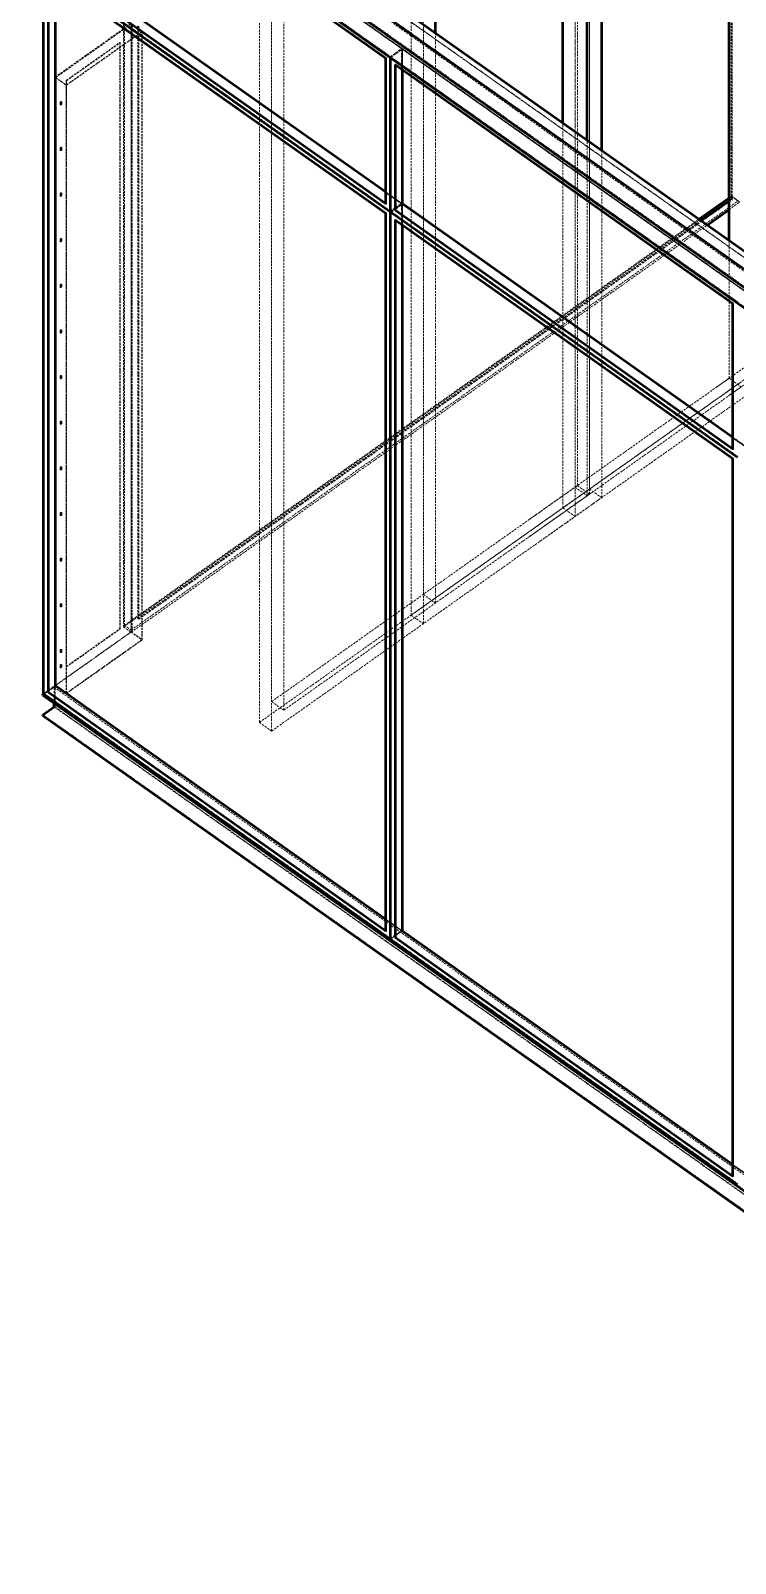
# Model space of a CAD drawing. Header units: millimetres. Extents: x 909 to 14018, y 345 to 10005.
# Drawn here: x 1117 to 2345, y 1130 to 3801 of the extents above; entities that cross this region are included whole.
import ezdxf

# ---------------------------------------------------------------- set-up
doc = ezdxf.new("R2010")
doc.units = ezdxf.units.MM
doc.linetypes.add('Hidden', pattern=[15, 5, -3, 5, -2])
for name, color, linetype, lineweight in [('Default', 7, 'Continuous', 50), ('Edges', 7, 'Hidden', 15), ('HiddenEdges', 2, 'Hidden', 15), ('HiddenSilhouettes', 2, 'Hidden', 15), ('HiddenWires', 7, 'Hidden', 15), ('Silhouettes', 7, 'Continuous', 50)]:
    doc.layers.add(name, color=color, linetype=linetype, lineweight=lineweight)

# ---------------------------------------------------------------- blocks, each defined once
blk = doc.blocks.new('Isometric')
at = {"layer": 'Edges'}
for points in [[(-2319.3, 1424.8), (-70.7, -165.2)], [(-2319.3, 1377.4), (-70.7, -212.6)], [(-2267, 1377.4), (-70.7, -175.6)], [(-2279, 998.8), (-1494.1, 443.8)], [(-2279, -691.2), (-2279, 977.6)], [(-1472.9, 428.8), (-1472.9, 768.2)], [(-2261.9, 738.3), (-2236.7, 720.5)], [(-2236.7, -692.9), (-2236.7, 720.5)], [(-1472.9, 428.8), (-1472.1, 429.4)], [(-1472.9, 428.8), (-688, -126.2)], [(-760, 404.1), (-696.9, 448.8)], [(-2278.2, -686.6), (-2261.9, -675.1)], [(-2279, -691.2), (-2278.2, -690.6)], [(-2291, -742.7), (495, -2712.7)], [(-1472.1, -1256.6), (-1455.8, -1245.1)]]:
    blk.add_lwpolyline(points, dxfattribs=at)
for points in [[(-1021.1, 588.7, 0), (-1021.1, 1161.6, 0)], [(-1054.6, 612.4, 0), (-1054.6, 1137.9, 0)], [(-1456.6, 881.7, 0), (-650.5, 311.7, 0)], [(-1472.1, 433.4, 0), (-1455.8, 444.9, 0)], [(-1472.9, -1261.2, 0), (-1472.9, 407.6, 0)], [(-2291, -695.3, 0), (495, -2665.3, 0)], [(-2279, -691.2, 0), (-1494.1, -1246.2, 0)], [(-2264.9, -724.2, 0), (495, -2675.7, 0)], [(-1472.9, -1261.2, 0), (-1472.1, -1260.6, 0)], [(-1472.9, -1261.2, 0), (-688, -1816.2, 0)]]:
    blk.add_polyline3d(points, dxfattribs=at)
at = {"layer": 'HiddenEdges'}
for points in [[(-689.4, 461.3), (-689.4, 1875.6)], [(-2262.7, 1375.3), (-70.7, -174.7)], [(-2261.9, 1373.9), (-1457.5, 805.1)], [(-1759.6, -712.3), (-1759.6, 1055.5)], [(-2262.7, -675.3), (-2262.7, 1014.7)], [(-2262.7, 1014.7), (-1456.6, 444.7)], [(-2262.7, 1013.8), (-1456.6, 443.8)], [(-2287.9, 994.8), (-1483.5, 426)], [(-1454.9, 880.8), (-650.5, 312)], [(-1435.4, 880.8), (-650.5, 325.8)], [(-1454.9, 854.8), (-650.5, 286)], [(-2111.1, -543.3), (-2111.1, 818.9)], [(-1494.1, 783.2), (-1493.3, 783.8)], [(-1483.5, 786.7), (-1457.5, 805.1)], [(-1481.8, 785.5), (-677.4, 216.7)], [(-1455.8, 444.4), (-1455.8, 805.1)], [(-1472.1, 768.8), (-687.2, 213.8)], [(-2262.7, 738.9), (-2261.9, 738.3)], [(-2261, 738.1), (-2235.9, 720.3)], [(-2236.7, 731.3), (-2235.9, 730.7)], [(-2236.7, -630.9), (-2236.7, 731.3)], [(-2250.7, 679.4), (-2250.5, 680.2)], [(-2250.7, 679.4), (-2250.7, 675.8)], [(-2250.5, 680.2), (-2250, 681.1)], [(-2250, 681.1), (-2249.3, 681.8)], [(-2249.3, 681.8), (-2248.6, 682.1)], [(-2249.3, 681.8), (-2248.5, 681.2)], [(-2248.6, 682.1), (-2248.1, 682)], [(-2248.6, 682.1), (-2247.8, 681.5)], [(-2247.2, 681.4), (-2247, 680.8)], [(-2247.2, 676.4), (-2247, 677.2)], [(-2247, 677.2), (-2247, 678.7)], [(-2250, 675.1), (-2249.2, 674.5)], [(-2249.3, 675.4), (-2248.5, 674.8)], [(-2249.2, 674.5), (-2248.5, 674.8)], [(-2248.5, 674.8), (-2247.8, 675.5)], [(-2247.8, 675.5), (-2247.2, 676.4)], [(-2250.7, 573.3), (-2250.5, 574.2)], [(-2250.7, 573.3), (-2250.7, 569.8)], [(-2250.5, 574.2), (-2250, 575)], [(-2250, 575), (-2249.3, 575.7)], [(-2249.3, 575.7), (-2248.6, 576)], [(-2249.3, 575.7), (-2248.5, 575.1)], [(-2248.6, 576), (-2248.1, 575.9)], [(-2247.8, 569.5), (-2247.2, 570.3)], [(-2247.2, 575.3), (-2247, 574.7)], [(-2247.2, 570.3), (-2247, 571.2)], [(-2247, 574.7), (-2247, 571.2)], [(-1021.1, -230.1), (-1021.1, 588.7)], [(-2250.7, 569.8), (-2250.5, 569.2)], [(-2250, 569.1), (-2249.2, 568.5)], [(-2249.3, 569.4), (-2248.5, 568.8)], [(-2249.2, 568.5), (-2248.5, 568.8)], [(-2248.5, 568.8), (-2247.8, 569.5)], [(-2250.7, 467.3), (-2250.5, 468.1)], [(-2250.7, 467.3), (-2250.7, 463.7)], [(-2250.7, 463.7), (-2250.5, 463.1)], [(-2250.5, 468.1), (-2250, 469)], [(-2250, 469), (-2249.3, 469.7)], [(-2249.3, 469.7), (-2248.6, 470)], [(-2249.3, 469.7), (-2248.5, 469.1)], [(-2249.3, 463.3), (-2248.5, 462.7)], [(-2248.6, 470), (-2248.1, 469.8)], [(-2248.5, 462.7), (-2247.8, 463.4)], [(-2247.8, 463.4), (-2247.2, 464.3)], [(-2247.2, 464.3), (-2247, 465.1)], [(-2247, 468.7), (-2247, 465.1)], [(-2250, 463), (-2249.2, 462.4)], [(-2249.7, 462.5), (-2249.2, 462.4)], [(-2249.2, 462.4), (-2248.5, 462.7)], [(-1456.6, -1245.3), (-1456.6, 444.7)], [(-1456.6, 443.8), (-1455.8, 444.4)], [(-1455.8, 443.2), (-651.4, -125.6)], [(-696.9, 448.8), (-689.4, 454)], [(-691.6, 462), (-676, 451)], [(-1494.1, 422.6), (-1493.3, 423.2)], [(-1483.5, -1262.3), (-1483.5, 426)], [(-1472.1, 408.2), (-687.2, -146.8)], [(-2250.7, 361.2), (-2250.5, 362)], [(-2250.7, 361.2), (-2250.7, 357.7)], [(-2250.7, 357.7), (-2250.5, 357.1)], [(-2250.5, 362), (-2250, 362.9)], [(-2250, 362.9), (-2249.3, 363.6)], [(-2250, 356.9), (-2249.2, 356.3)], [(-2249.3, 363.6), (-2248.5, 363)], [(-2249.3, 357.2), (-2248.5, 356.6)], [(-2248.5, 356.6), (-2247.8, 357.3)], [(-2247.8, 357.3), (-2247.2, 358.2)], [(-2247.2, 358.2), (-2247, 359.1)], [(-2247, 362.6), (-2247, 359.1)], [(-2250.7, 255.1), (-2250.5, 256)], [(-2250.7, 255.1), (-2250.7, 251.6)], [(-2250.5, 256), (-2250, 256.8)], [(-2250, 256.8), (-2249.3, 257.5)], [(-2250, 250.9), (-2249.2, 250.3)], [(-2249.7, 250.4), (-2249.2, 250.3)], [(-2249.3, 257.5), (-2248.6, 257.8)], [(-2249.3, 257.5), (-2248.5, 256.9)], [(-2249.3, 251.2), (-2248.5, 250.6)], [(-2248.6, 257.8), (-2247.8, 257.2)], [(-2248.6, 257.8), (-2248.1, 257.7)], [(-2248.5, 250.6), (-2247.8, 251.3)], [(-2247.8, 251.3), (-2247.2, 252.1)], [(-2247.2, 257.1), (-2247, 256.5)], [(-2247.2, 252.1), (-2247, 253)], [(-2247, 256.5), (-2247, 254.5)], [(-688, 213.2), (-687.2, 213.8)], [(-2250.7, 149.1), (-2250.5, 149.9)], [(-2250.7, 149.1), (-2250.7, 145.5)], [(-2250.7, 145.5), (-2250.5, 144.9)], [(-2250.5, 149.9), (-2250, 150.8)], [(-2250, 150.8), (-2249.3, 151.5)], [(-2250, 144.8), (-2249.2, 144.2)], [(-2249.3, 151.5), (-2248.6, 151.8)], [(-2249.3, 151.5), (-2248.5, 150.9)], [(-2249.3, 145.1), (-2248.5, 144.5)], [(-2249.2, 144.2), (-2248.5, 144.5)], [(-2247.8, 145.2), (-2247.2, 146.1)], [(-2247.2, 151), (-2247, 150.5)], [(-2247, 150.5), (-2247, 146.9)], [(-2250.7, 43), (-2250.5, 43.8)], [(-2250.7, 43), (-2250.7, 39.5)], [(-2250.7, 39.5), (-2250.5, 38.9)], [(-2250.5, 43.8), (-2249.7, 43.2)], [(-2250, 44.7), (-2249.3, 45.4)], [(-2250, 44.7), (-2249.2, 44.1)], [(-2250, 38.7), (-2249.2, 38.1)], [(-2249.3, 45.4), (-2248.6, 45.7)], [(-2249.2, 38.1), (-2248.5, 38.4)], [(-2248.6, 45.7), (-2248.1, 45.6)], [(-2248.5, 38.4), (-2247.8, 39.1)], [(-2248.1, 40.6), (-2247.2, 40)], [(-2247.8, 39.1), (-2247.2, 40)], [(-2247.2, 45), (-2247, 44.4)], [(-2247, 44.4), (-2247, 40.9)], [(-2250.7, -63.1), (-2250.5, -62.2)], [(-2250.7, -63.1), (-2250.7, -66.6)], [(-2250.7, -66.6), (-2250.5, -67.2)], [(-2250.5, -62.2), (-2250, -61.4)], [(-2250.5, -62.2), (-2249.7, -62.8)], [(-2250, -61.4), (-2249.3, -60.7)], [(-2250, -61.4), (-2249.2, -62)], [(-2250, -67.3), (-2249.2, -67.9)], [(-2249.3, -60.7), (-2248.6, -60.4)], [(-2249.2, -67.9), (-2248.5, -67.6)], [(-2248.6, -60.4), (-2248.1, -60.5)], [(-2248.6, -60.4), (-2247.8, -61)], [(-2248.1, -65.5), (-2247.2, -66.1)], [(-2247.8, -66.9), (-2247.2, -66.1)], [(-2247.2, -61.1), (-2247, -61.7)], [(-2247, -61.7), (-2247, -65.2)], [(-2250.7, -169.1), (-2250.5, -168.3)], [(-2250.7, -169.1), (-2250.7, -172.7)], [(-2250.7, -172.7), (-2250.5, -173.3)], [(-2250.5, -168.3), (-2250, -167.4)], [(-2250.5, -168.3), (-2249.7, -168.9)], [(-2250, -167.4), (-2249.3, -166.7)], [(-2250, -167.4), (-2249.2, -168)], [(-2250, -173.4), (-2249.2, -174)], [(-2249.7, -173.9), (-2249.2, -174)], [(-2249.3, -166.7), (-2248.6, -166.4)], [(-2248.6, -166.4), (-2247.8, -167)], [(-2248.5, -173.7), (-2247.8, -173)], [(-2248.1, -171.5), (-2247.2, -172.1)], [(-2247.8, -173), (-2247.2, -172.1)], [(-2247.2, -167.2), (-2247, -167.7)], [(-2247.2, -172.1), (-2247, -171.3)], [(-2247, -171.3), (-2247, -167.7)], [(-688, -147.4), (-687.2, -146.8)], [(-687.2, -1815.6), (-687.2, -146.8)], [(-1049.3, -210.1), (-1021.1, -230.1)], [(-1159.7, -328.1), (-1021.1, -230.1)], [(-1021.1, -218.3), (-992.8, -238.3)], [(-2250.7, -275.2), (-2250.5, -274.4)], [(-2250.7, -275.2), (-2250.7, -278.7)], [(-2250.7, -278.7), (-2250.5, -279.3)], [(-2250.5, -274.4), (-2250, -273.5)], [(-2250.5, -274.4), (-2249.7, -275)], [(-2250, -273.5), (-2249.3, -272.8)], [(-2250, -273.5), (-2249.2, -274.1)], [(-2250, -279.5), (-2249.2, -280.1)], [(-2249.3, -272.8), (-2248.6, -272.5)], [(-2249.2, -280.1), (-2248.5, -279.8)], [(-2248.6, -272.5), (-2247.8, -273.1)], [(-2248.5, -279.8), (-2247.8, -279.1)], [(-2248.1, -277.6), (-2247.2, -278.2)], [(-2247.8, -279.1), (-2247.2, -278.2)], [(-2247.2, -273.2), (-2247, -273.8)], [(-2247, -273.8), (-2247, -277.3)], [(-2250.7, -381.3), (-2250.5, -380.4)], [(-2250.7, -381.3), (-2250.7, -384.8)], [(-2250.7, -384.8), (-2250.5, -385.4)], [(-2250.5, -380.4), (-2250, -379.6)], [(-2250.5, -380.4), (-2249.7, -381)], [(-2250, -379.6), (-2249.3, -378.9)], [(-2250, -385.5), (-2249.2, -386.1)], [(-2249.3, -378.9), (-2248.6, -378.6)], [(-2249.3, -378.9), (-2248.5, -379.5)], [(-2249.3, -385.2), (-2248.5, -385.8)], [(-2249.2, -386.1), (-2248.5, -385.8)], [(-2248.6, -378.6), (-2248.1, -378.7)], [(-2248.6, -378.6), (-2247.8, -379.2)], [(-2248.5, -385.8), (-2247.8, -385.1)], [(-2247.8, -385.1), (-2247.2, -384.3)], [(-2247.2, -379.3), (-2247, -379.9)], [(-2247, -379.9), (-2247, -383.4)], [(-2250.7, -487.3), (-2250.5, -486.5)], [(-2250.7, -487.3), (-2250.7, -490.9)], [(-2250.7, -490.9), (-2250.5, -491.4)], [(-2250.5, -486.5), (-2249.7, -487.1)], [(-2250, -485.6), (-2249.3, -484.9)], [(-2249.7, -492), (-2249.2, -492.2)], [(-2249.3, -484.9), (-2248.6, -484.6)], [(-2248.6, -484.6), (-2247.8, -485.2)], [(-2248.6, -484.6), (-2248.1, -484.8)], [(-2248.1, -489.7), (-2247.2, -490.3)], [(-2247.8, -491.2), (-2247.2, -490.3)], [(-2247, -485.9), (-2247, -489.5)], [(-2261, -674.5), (-2086, -550.7)], [(-2235.9, -692.3), (-2060.8, -568.5)], [(-2112, -542.7), (-2111.1, -543.3)], [(-2250.7, -593.4), (-2250.5, -592.6)], [(-2250.7, -593.4), (-2250.7, -596.9)], [(-2250.7, -596.9), (-2250.5, -597.5)], [(-2250, -591.7), (-2249.3, -591)], [(-2249.7, -598.1), (-2249.2, -598.3)], [(-2249.3, -591), (-2248.6, -590.7)], [(-2249.3, -591), (-2248.5, -591.6)], [(-2248.6, -590.7), (-2248.1, -590.8)], [(-2248.5, -598), (-2247.8, -597.3)], [(-2247.8, -597.3), (-2247.2, -596.4)], [(-2247.2, -591.4), (-2247, -592)], [(-2247, -595.5), (-2247, -592)], [(-2250.7, -628.8), (-2250.5, -627.9)], [(-2250.7, -628.8), (-2250.7, -632.3)], [(-2250.5, -627.9), (-2250, -627)], [(-2250, -627), (-2249.3, -626.3)], [(-2250, -627), (-2249.2, -627.6)], [(-2250, -633), (-2249.2, -633.6)], [(-2249.7, -633.5), (-2249.2, -633.6)], [(-2249.3, -626.3), (-2248.6, -626)], [(-2249.2, -633.6), (-2248.5, -633.3)], [(-2248.1, -631.1), (-2247.2, -631.7)], [(-2247.8, -632.6), (-2247.2, -631.7)], [(-2247.2, -626.8), (-2247, -627.4)], [(-2247, -627.4), (-2247, -630.9)], [(-2261.9, -675.6), (-1455.8, -1245.6)], [(-2287.9, -693.5), (-2278.2, -686.6)], [(-2291, -744.8), (-2262.7, -724.8)], [(-2262.7, -724.8), (495, -2674.8)], [(-1456.6, -1246.2), (-1455.8, -1245.6)]]:
    blk.add_lwpolyline(points, dxfattribs=at)
for points in [[(-689.4, 454, 0), (-689.4, 1832.9, 0)], [(-1021.1, -218.3, 0), (-1021.1, 1606, 0)], [(-1054.6, -213.8, 0), (-1054.6, 1554, 0)], [(-2289.6, 1356.3, 0), (-1483.5, 786.3, 0)], [(-2287.9, 1355.5, 0), (-1483.5, 786.7, 0)], [(-2262.7, 1374.5, 0), (-1456.6, 804.5, 0)], [(-2278.2, 1338.8, 0), (-1493.3, 783.8, 0)], [(-1407.1, -463.1, 0), (-1407.1, 1304.7, 0)], [(-1759.6, -780.6, 0), (-1759.6, 1043.7, 0)], [(-2261.9, -675.6, 0), (-2261.9, 1014.4, 0)], [(-2261.9, 1013.2, 0), (-1457.5, 444.4, 0)], [(-2278.2, 978.2, 0), (-1493.3, 423.2, 0)], [(-2101.5, -535, 0), (-2101.5, 874.9, 0)], [(-2086, -550.3, 0), (-2086, 863.9, 0)], [(-2086, -546, 0), (-2086, 863.9, 0)], [(-2086, -550.7, 0), (-2086, 861.9, 0)], [(-2070.4, -519.5, 0), (-2070.4, 859.4, 0)], [(-1407.1, -531.3, 0), (-1407.1, 861.7, 0)], [(-2236.7, 720.5, 0), (-2059.9, 845.5, 0)], [(-2236.7, 731.3, 0), (-2112, 819.5, 0)], [(-2060.8, -568.5, 0), (-2060.8, 844.1, 0)], [(-1493.3, 444.4, 0), (-1493.3, 783.8, 0)], [(-1483.5, 427.7, 0), (-1483.5, 786.7, 0)], [(-1483.5, 786.3, 0), (-677.4, 216.3, 0)], [(-1457.5, 446.1, 0), (-1457.5, 805.1, 0)], [(-1456.6, 804.5, 0), (-650.5, 234.5, 0)], [(-1455.8, 803.9, 0), (-651.4, 235.1, 0)], [(-2247, 680.8, 0), (-2247, 678.7, 0)], [(-2250.7, 675.8, 0), (-2250.5, 675.3, 0)], [(-2249.7, 674.7, 0), (-2249.2, 674.5, 0)], [(-1054.6, -282.1, 0), (-1054.6, 612.4, 0)], [(-2248.6, 576, 0), (-2247.8, 575.4, 0)], [(-2249.7, 568.6, 0), (-2249.2, 568.5, 0)], [(-1456.6, 443.8, 0), (-1456.6, 509, 0)], [(-2248.6, 470, 0), (-2247.8, 469.4, 0)], [(-2247.2, 469.2, 0), (-2247, 468.7, 0)], [(-2103.6, -538.7, 0), (-689.4, 461.3, 0)], [(-1483.5, 426, 0), (-1457.5, 444.4, 0)], [(-1481.8, 426.5, 0), (-1472.1, 433.4, 0)], [(-1457.5, -1243.9, 0), (-1457.5, 444.4, 0)], [(-1456.6, 444.7, 0), (-650.5, -125.3, 0)], [(-1455.8, 444.4, 0), (-649.7, -125.6, 0)], [(-691.6, 455.5, 0), (-689.4, 454, 0)], [(-689.4, 461.3, 0), (-671.8, 448.8, 0)], [(-2068.3, -521, 0), (-760, 404.1, 0)], [(-1493.3, -1245.6, 0), (-1493.3, 423.2, 0)], [(-1481.8, 424.8, 0), (-677.4, -144, 0)], [(-2249.7, 356.5, 0), (-2249.2, 356.3, 0)], [(-2249.3, 363.6, 0), (-2248.6, 363.9, 0)], [(-2249.2, 356.3, 0), (-2248.5, 356.6, 0)], [(-2248.6, 363.9, 0), (-2247.8, 363.3, 0)], [(-2248.6, 363.9, 0), (-2248.1, 363.8, 0)], [(-2247.2, 363.2, 0), (-2247, 362.6, 0)], [(-2250.7, 251.6, 0), (-2250.5, 251, 0)], [(-2249.2, 250.3, 0), (-2248.5, 250.6, 0)], [(-2247, 253, 0), (-2247, 254.5, 0)], [(-1082.9, -262.1, 0), (-316.1, 280.2, 0)], [(-687.2, -125.6, 0), (-687.2, 213.8, 0)], [(-869.7, -123.1, 0), (-442.1, 179.3, 0)], [(-2249.7, 144.3, 0), (-2249.2, 144.2, 0)], [(-2248.6, 151.8, 0), (-2248.1, 151.6, 0)], [(-2248.6, 151.8, 0), (-2247.8, 151.2, 0)], [(-2248.5, 144.5, 0), (-2247.8, 145.2, 0)], [(-2247.2, 146.1, 0), (-2247, 146.9, 0)], [(-2250.5, 43.8, 0), (-2250, 44.7, 0)], [(-2249.7, 38.3, 0), (-2249.2, 38.1, 0)], [(-2248.6, 45.7, 0), (-2247.8, 45.1, 0)], [(-2248.6, 39.7, 0), (-2247.8, 39.1, 0)], [(-2247.2, 40, 0), (-2247, 40.9, 0)], [(-696.9, 39.2, 0), (-668.6, 19.2, 0)], [(-1435.4, -511.3, 0), (-668.6, 30.9, 0)], [(-695.7, 0, 0), (-668.6, 19.2, 0)], [(-2249.7, -67.8, 0), (-2249.2, -67.9, 0)], [(-2248.6, -66.3, 0), (-2247.8, -66.9, 0)], [(-2248.5, -67.6, 0), (-2247.8, -66.9, 0)], [(-2247.2, -66.1, 0), (-2247, -65.2, 0)], [(-1175.6, -339.4, 0), (-869.7, -123.1, 0)], [(-2249.2, -174, 0), (-2248.5, -173.7, 0)], [(-2248.6, -166.4, 0), (-2248.1, -166.6, 0)], [(-2248.6, -172.4, 0), (-2247.8, -173, 0)], [(-1787.9, -760.6, 0), (-1021.1, -218.3, 0)], [(-2249.7, -279.9, 0), (-2249.2, -280.1, 0)], [(-2248.6, -272.5, 0), (-2248.1, -272.6, 0)], [(-2248.6, -278.5, 0), (-2247.8, -279.1, 0)], [(-2247.2, -278.2, 0), (-2247, -277.3, 0)], [(-1731.4, -732.3, 0), (-1175.6, -339.4, 0)], [(-2249.7, -386, 0), (-2249.2, -386.1, 0)], [(-2247.2, -384.3, 0), (-2247, -383.4, 0)], [(-2250.5, -486.5, 0), (-2250, -485.6, 0)], [(-2249.2, -492.2, 0), (-2248.5, -491.9, 0)], [(-2248.5, -491.9, 0), (-2247.8, -491.2, 0)], [(-2247.2, -485.4, 0), (-2247, -485.9, 0)], [(-2247.2, -490.3, 0), (-2247, -489.5, 0)], [(-2086, -551.2, 0), (-2086, -509, 0)], [(-2262.7, -675.3, 0), (-2086, -550.3, 0)], [(-2235.9, -631.5, 0), (-2111.1, -543.3, 0)], [(-2086, -550.3, 0), (-2059.9, -568.7, 0)], [(-2086, -550.7, 0), (-2060.8, -568.5, 0)], [(-2250.5, -592.6, 0), (-2250, -591.7, 0)], [(-2249.3, -597.4, 0), (-2248.5, -598, 0)], [(-2249.2, -598.3, 0), (-2248.5, -598, 0)], [(-2247.2, -596.4, 0), (-2247, -595.5, 0)], [(-2250.7, -632.3, 0), (-2250.5, -632.9, 0)], [(-2248.6, -626, 0), (-2248.1, -626.2, 0)], [(-2248.5, -633.3, 0), (-2247.8, -632.6, 0)], [(-2247.2, -631.7, 0), (-2247, -630.9, 0)], [(-2262.7, -724.8, 0), (-2262.7, -675.3, 0)], [(-2262.7, -676.2, 0), (-2261.9, -675.6, 0)], [(-2291, -697.4, 0), (-2264.9, -678.9, 0)], [(-2236.7, -693.7, 0), (-2236.7, -692.9, 0)], [(-1456.6, -1245.3, 0), (-650.5, -1815.3, 0)], [(-1455.8, -1245.6, 0), (-649.7, -1815.6, 0)], [(-1481.8, -1263.5, 0), (-1472.1, -1256.6, 0)]]:
    blk.add_polyline3d(points, dxfattribs=at)
at = {"layer": 'HiddenSilhouettes'}
for points in [[(-2267, 1422.7), (-70.7, -130.3)], [(-2262.7, 1375.3), (-1456.6, 805.3)], [(-2262.7, -676.2), (-2262.7, 1013.8)], [(-2262.7, 738.9), (-2086, 863.9)], [(-2103.6, -538.7), (-2103.6, 875.6)], [(-2235.9, 720.3), (-2060.8, 844.1)], [(-2112, 819.5), (-2111.1, 818.9)], [(-1483.5, 786.3), (-1456.6, 805.3)], [(-1455.8, 805.1), (-649.7, 235.1)], [(-2249.9, 678.8), (-2249.7, 679.6)], [(-2249.9, 678.7), (-2249.9, 678.8)], [(-2249.7, 679.6), (-2249.2, 680.5)], [(-2248.6, 676.1), (-2248.1, 677)], [(-2248.5, 681.2), (-2247.8, 681.5)], [(-2248.1, 682), (-2247.9, 681.4)], [(-2248.1, 682), (-2247.2, 681.4)], [(-2247.9, 681.4), (-2247.9, 678.7)], [(-2247.8, 681.5), (-2247.2, 681.4)], [(-2250.5, 675.3), (-2250, 675.1)], [(-2250.5, 675.3), (-2249.7, 674.7)], [(-2250, 675.1), (-2249.3, 675.4)], [(-2249.9, 675.2), (-2249.7, 674.7)], [(-2249.3, 675.4), (-2248.6, 676.1)], [(-1082.9, -262.1), (-1082.9, 632.4)], [(-2249.9, 572.7), (-2249.9, 569.2)], [(-2249.7, 573.6), (-2249.2, 574.4)], [(-2249.3, 569.4), (-2248.6, 570.1)], [(-2248.5, 575.1), (-2247.8, 575.4)], [(-2248.1, 575.9), (-2247.2, 575.3)], [(-2248.1, 575.9), (-2247.9, 575.3)], [(-2248.1, 570.9), (-2247.9, 571.8)], [(-2247.9, 575.3), (-2247.9, 571.8)], [(-2247.8, 575.4), (-2247.2, 575.3)], [(-2250.5, 569.2), (-2249.7, 568.6)], [(-2249.9, 569.2), (-2249.7, 568.6)], [(-2250.5, 463.1), (-2250, 463)], [(-2250.5, 463.1), (-2249.7, 462.5)], [(-2250, 463), (-2249.3, 463.3)], [(-2249.9, 466.7), (-2249.9, 463.1)], [(-2249.9, 463.1), (-2249.7, 462.5)], [(-2249.7, 467.5), (-2249.2, 468.4)], [(-2248.5, 469.1), (-2247.8, 469.4)], [(-2248.1, 469.8), (-2247.2, 469.2)], [(-2248.1, 464.9), (-2247.9, 465.7)], [(-2247.9, 469.3), (-2247.9, 465.7)], [(-2247.8, 469.4), (-2247.2, 469.2)], [(-1494.1, 472), (-1457.5, 446.1)], [(-2086, -546), (-676, 451)], [(-1494.1, 445), (-1493.3, 444.4)], [(-1494.1, 443.8), (-1493.3, 444.4)], [(-1483.5, 425.7), (-1456.6, 444.7)], [(-1481.8, 424.8), (-1455.8, 443.2)], [(-1456.6, 443.8), (-650.5, -126.2)], [(-696.9, 458.2), (-691.6, 462)], [(-696.9, 451.8), (-691.6, 455.5)], [(-696.9, 431.1), (-671.8, 448.8)], [(-2101.5, -535), (-766.7, 408.8)], [(-2070.4, -519.5), (-762.2, 405.6)], [(-1739.5, -306.2), (-747.5, 395.3)], [(-1481.8, 426.5), (-677.4, -142.3)], [(-1481.8, -1263.5), (-1481.8, 424.8)], [(-1472.9, 407.6), (-1472.1, 408.2)], [(-2250.5, 357.1), (-2249.7, 356.5)], [(-2250, 356.9), (-2249.3, 357.2)], [(-2249.9, 360.6), (-2249.9, 357.1)], [(-2249.9, 357.1), (-2249.7, 356.5)], [(-2249.3, 357.2), (-2248.6, 357.9)], [(-2248.6, 357.9), (-2248.1, 358.8)], [(-2248.5, 363), (-2247.8, 363.3)], [(-2248.1, 363.8), (-2247.9, 363.2)], [(-2248.1, 363.8), (-2247.2, 363.2)], [(-2248.1, 358.8), (-2247.9, 359.7)], [(-2247.9, 363.2), (-2247.9, 359.7)], [(-2247.8, 363.3), (-2247.2, 363.2)], [(-2250.5, 251), (-2250, 250.9)], [(-2250.5, 251), (-2249.7, 250.4)], [(-2250, 250.9), (-2249.3, 251.2)], [(-2249.9, 254.5), (-2249.9, 251)], [(-2249.9, 254.5), (-2249.9, 254.5)], [(-2249.9, 251), (-2249.7, 250.4)], [(-2249.7, 255.4), (-2249.2, 256.2)], [(-2249.3, 251.2), (-2248.6, 251.9)], [(-2248.5, 256.9), (-2247.8, 257.2)], [(-2248.1, 257.7), (-2247.2, 257.1)], [(-2248.1, 257.7), (-2247.9, 257.1)], [(-2248.1, 252.7), (-2247.9, 253.6)], [(-2247.9, 257.1), (-2247.9, 254.5)], [(-2247.9, 253.6), (-2247.9, 254.5)], [(-2250.5, 144.9), (-2249.7, 144.3)], [(-2250.5, 144.9), (-2250, 144.8)], [(-2250, 144.8), (-2249.3, 145.1)], [(-2249.9, 148.5), (-2249.9, 144.9)], [(-2249.9, 144.9), (-2249.7, 144.3)], [(-2249.7, 149.3), (-2249.2, 150.2)], [(-2249.3, 145.1), (-2248.6, 145.8)], [(-2249.2, 150.2), (-2248.5, 150.9)], [(-2248.6, 145.8), (-2248.1, 146.7)], [(-2248.1, 151.6), (-2247.2, 151)], [(-2248.1, 151.6), (-2247.9, 151.1)], [(-2248.1, 146.7), (-2247.9, 147.5)], [(-2247.9, 151.1), (-2247.9, 147.5)], [(-2247.8, 151.2), (-2247.2, 151)], [(-869.7, -151.3), (-422.1, 165.2)], [(-2250.5, 38.9), (-2249.7, 38.3)], [(-2250, 38.7), (-2249.3, 39)], [(-2249.9, 42.4), (-2249.9, 38.9)], [(-2249.9, 38.9), (-2249.7, 38.3)], [(-2249.2, 44.1), (-2248.5, 44.8)], [(-2248.5, 44.8), (-2247.8, 45.1)], [(-2248.1, 45.6), (-2247.2, 45)], [(-2248.1, 40.6), (-2247.9, 41.5)], [(-2247.9, 45), (-2247.9, 41.5)], [(-2250.5, -67.2), (-2250, -67.3)], [(-2250.5, -67.2), (-2249.7, -67.8)], [(-2250, -67.3), (-2249.3, -67)], [(-2249.9, -63.7), (-2249.9, -67.2)], [(-2249.9, -67.2), (-2249.7, -67.8)], [(-2249.7, -62.8), (-2249.2, -62)], [(-2249.3, -67), (-2248.6, -66.3)], [(-2249.2, -62), (-2248.5, -61.3)], [(-2248.5, -61.3), (-2247.8, -61)], [(-2248.1, -60.5), (-2247.9, -61.1)], [(-2248.1, -60.5), (-2247.2, -61.1)], [(-2248.1, -65.5), (-2247.9, -64.6)], [(-2247.9, -61.1), (-2247.9, -64.6)], [(-1232.2, -339.4), (-869.7, -83.1)], [(-2250.5, -173.3), (-2249.7, -173.9)], [(-2250.5, -173.3), (-2250, -173.4)], [(-2249.9, -169.7), (-2249.9, -173.3)], [(-2249.9, -173.3), (-2249.7, -173.9)], [(-2249.7, -168.9), (-2249.2, -168)], [(-2249.3, -173.1), (-2248.6, -172.4)], [(-2249.2, -168), (-2248.5, -167.3)], [(-2248.6, -172.4), (-2248.1, -171.5)], [(-2248.5, -167.3), (-2247.8, -167)], [(-2248.1, -166.6), (-2247.2, -167.2)], [(-2248.1, -166.6), (-2247.9, -167.1)], [(-2248.1, -171.5), (-2247.9, -170.7)], [(-2247.9, -167.1), (-2247.9, -169.7)], [(-2247.9, -170.7), (-2247.9, -169.7)], [(-1159.7, -356.3), (-869.7, -151.3)], [(-1159.7, -288.1), (-1049.3, -210.1)], [(-1054.6, -213.8), (-1026.4, -233.8)], [(-2250.5, -279.3), (-2249.7, -279.9)], [(-2250, -279.5), (-2249.3, -279.2)], [(-2249.9, -275.8), (-2249.9, -279.3)], [(-2249.9, -279.3), (-2249.7, -279.9)], [(-2249.7, -275), (-2249.2, -274.1)], [(-2249.3, -279.2), (-2248.6, -278.5)], [(-2249.2, -274.1), (-2248.5, -273.4)], [(-2248.6, -278.5), (-2248.1, -277.6)], [(-2248.5, -273.4), (-2247.8, -273.1)], [(-2248.1, -272.6), (-2247.2, -273.2)], [(-2248.1, -272.6), (-2247.9, -273.2)], [(-2248.1, -277.6), (-2247.9, -276.7)], [(-2247.9, -273.2), (-2247.9, -276.7)], [(-1082.9, -262.1), (-1054.6, -282.1)], [(-1759.6, -712.3), (-1232.2, -339.4)], [(-2250.5, -385.4), (-2250, -385.5)], [(-2250.5, -385.4), (-2249.7, -386)], [(-2249.9, -381.9), (-2249.7, -381)], [(-2249.9, -381.9), (-2249.9, -385.4)], [(-2249.9, -385.4), (-2249.7, -386)], [(-2249.7, -381), (-2249.2, -380.2)], [(-2249.3, -385.2), (-2248.6, -384.5)], [(-2249.2, -380.2), (-2248.5, -379.5)], [(-2248.6, -384.5), (-2248.1, -383.7)], [(-2248.5, -379.5), (-2247.8, -379.2)], [(-2248.1, -378.7), (-2247.2, -379.3)], [(-2248.1, -383.7), (-2247.9, -382.8)], [(-2247.9, -379.3), (-2247.9, -382.8)], [(-2250.5, -491.4), (-2249.7, -492)], [(-2250, -491.6), (-2249.3, -491.3)], [(-2249.9, -487.9), (-2249.9, -491.5)], [(-2249.7, -487.1), (-2249.2, -486.2)], [(-2249.2, -486.2), (-2248.5, -485.5)], [(-2248.6, -490.6), (-2248.1, -489.7)], [(-2248.5, -485.5), (-2247.8, -485.2)], [(-2248.1, -484.8), (-2247.9, -485.3)], [(-2248.1, -484.8), (-2247.2, -485.4)], [(-2248.1, -489.7), (-2247.9, -488.9)], [(-2247.9, -485.3), (-2247.9, -488.9)], [(-2247.8, -485.2), (-2247.2, -485.4)], [(-1407.1, -463.1), (-1378.9, -483.1)], [(-2070.4, -519.5), (-2068.3, -521)], [(-1435.4, -511.3), (-1407.1, -531.3)], [(-2236.7, -630.9), (-2112, -542.7)], [(-2236.7, -693.7), (-2059.9, -568.7)], [(-2103.6, -538.7), (-2086, -551.2)], [(-2250.5, -597.5), (-2249.7, -598.1)], [(-2250, -597.7), (-2249.3, -597.4)], [(-2249.9, -594), (-2249.7, -593.2)], [(-2249.9, -594), (-2249.9, -597.5)], [(-2249.7, -593.2), (-2249.2, -592.3)], [(-2249.3, -597.4), (-2248.6, -596.7)], [(-2249.2, -592.3), (-2248.5, -591.6)], [(-2248.6, -596.7), (-2248.1, -595.8)], [(-2248.5, -591.6), (-2247.8, -591.3)], [(-2248.1, -590.8), (-2247.9, -591.4)], [(-2248.1, -590.8), (-2247.2, -591.4)], [(-2248.1, -595.8), (-2247.9, -594.9)], [(-2247.9, -591.4), (-2247.9, -593.9)], [(-2247.8, -591.3), (-2247.2, -591.4)], [(-2250.5, -632.9), (-2249.7, -633.5)], [(-2250, -633), (-2249.3, -632.7)], [(-2249.9, -629.4), (-2249.7, -628.5)], [(-2249.9, -629.4), (-2249.9, -632.9)], [(-2249.9, -632.9), (-2249.7, -633.5)], [(-2249.3, -632.7), (-2248.6, -632)], [(-2249.2, -627.6), (-2248.5, -626.9)], [(-2248.6, -632), (-2248.1, -631.1)], [(-2248.5, -626.9), (-2247.8, -626.6)], [(-2248.1, -626.2), (-2247.9, -626.8)], [(-2248.1, -626.2), (-2247.2, -626.8)], [(-2248.1, -631.1), (-2247.9, -630.3)], [(-2247.9, -626.8), (-2247.9, -630.3)], [(-2289.6, -694.3), (-2262.7, -675.3)], [(-2262.7, -675.3), (495, -2625.3)], [(-2261, -674.5), (-2235.9, -692.3)], [(-2287.9, -693.5), (-1483.5, -1262.3)], [(-2264.9, -678.9), (495, -2630.4)], [(-1759.6, -712.3), (-1731.4, -732.3)], [(-1787.9, -760.6), (-1759.6, -780.6)], [(-1494.1, -1245), (-1493.3, -1245.6)], [(-1494.1, -1246.2), (-1493.3, -1245.6)], [(-1483.5, -1264.3), (-1456.6, -1245.3)], [(-1456.6, -1246.2), (-650.5, -1816.2)], [(-1481.8, -1263.5), (-677.4, -1832.3)], [(-688, -1815), (-687.2, -1815.6)]]:
    blk.add_lwpolyline(points, dxfattribs=at)
for points in [[(-691.6, 455.5, 0), (-691.6, 1834.4, 0)], [(-1049.3, -210.1, 0), (-1049.3, 1557.7, 0)], [(-2261.9, 1375.1, 0), (-1455.8, 805.1, 0)], [(-1787.9, -760.6, 0), (-1787.9, 1063.7, 0)], [(-1731.4, -732.3, 0), (-1731.4, 1035.5, 0)], [(-2261.9, 1014.4, 0), (-1455.8, 444.4, 0)], [(-2287.9, 996.5, 0), (-1483.5, 427.7, 0)], [(-2287.9, -693.5, 0), (-2287.9, 994.8, 0)], [(-1435.4, -511.3, 0), (-1435.4, 911.7, 0)], [(-2261, 738.1, 0), (-2086, 861.9, 0)], [(-2086, 863.9, 0), (-2059.9, 845.5, 0)], [(-2086, 861.9, 0), (-2060.8, 844.1, 0)], [(-2068.3, -521, 0), (-2068.3, 857.9, 0)], [(-2112, -542.7, 0), (-2112, 819.5, 0)], [(-2059.9, -568.7, 0), (-2059.9, 845.5, 0)], [(-1378.9, -483.1, 0), (-1378.9, 841.7, 0)], [(-2235.9, 730.7, 0), (-2111.1, 818.9, 0)], [(-1483.5, 784.3, 0), (-1483.5, 786.3, 0)], [(-1481.8, 785.5, 0), (-1455.8, 803.9, 0)], [(-1481.8, 426.5, 0), (-1481.8, 785.5, 0)], [(-1456.6, 444.7, 0), (-1456.6, 805.3, 0)], [(-1456.6, 805.3, 0), (-650.5, 235.3, 0)], [(-1456.6, 804.5, 0), (-1455.8, 805.1, 0)], [(-1455.8, 756.1, 0), (-1455.8, 803.9, 0)], [(-1472.9, 768.2, 0), (-1472.1, 768.8, 0)], [(-1472.1, 767.6, 0), (-1472.1, 768.8, 0)], [(-2261, -674.5, 0), (-2261, 738.1, 0)], [(-2235.9, 678.7, 0), (-2235.9, 730.7, 0)], [(-2235.9, -692.3, 0), (-2235.9, 720.3, 0)], [(-2249.9, 678.7, 0), (-2249.9, 675.2, 0)], [(-2249.2, 680.5, 0), (-2248.5, 681.2, 0)], [(-2248.1, 677, 0), (-2247.9, 677.8, 0)], [(-2247.9, 677.8, 0), (-2247.9, 678.7, 0)], [(-2249.9, 572.7, 0), (-2249.7, 573.6, 0)], [(-2249.2, 574.4, 0), (-2248.5, 575.1, 0)], [(-2248.6, 570.1, 0), (-2248.1, 570.9, 0)], [(-1026.4, -233.8, 0), (-1026.4, 592.4, 0)], [(-2250.5, 569.2, 0), (-2250, 569.1, 0)], [(-2250, 569.1, 0), (-2249.3, 569.4, 0)], [(-992.8, -238.3, 0), (-992.8, 568.7, 0)], [(-2249.9, 466.7, 0), (-2249.7, 467.5, 0)], [(-2249.3, 463.3, 0), (-2248.6, 464, 0)], [(-2249.2, 468.4, 0), (-2248.5, 469.1, 0)], [(-2248.6, 464, 0), (-2248.1, 464.9, 0)], [(-2248.1, 469.8, 0), (-2247.9, 469.3, 0)], [(-1483.5, 427.7, 0), (-1457.5, 446.1, 0)], [(-1456.6, -1246.2, 0), (-1456.6, 443.8, 0)], [(-1455.8, 424.2, 0), (-1455.8, 444.4, 0)], [(-1455.8, 395.5, 0), (-1455.8, 443.2, 0)], [(-1472.1, 407, 0), (-1472.1, 408.2, 0)], [(-2250.5, 357.1, 0), (-2250, 356.9, 0)], [(-2249.9, 360.6, 0), (-2249.7, 361.4, 0)], [(-2249.7, 361.4, 0), (-2249.2, 362.3, 0)], [(-2249.2, 362.3, 0), (-2248.5, 363, 0)], [(-696.9, 39.2, 0), (-696.9, 359.4, 0)], [(-2249.9, 254.5, 0), (-2249.7, 255.4, 0)], [(-2249.2, 256.2, 0), (-2248.5, 256.9, 0)], [(-2248.6, 251.9, 0), (-2248.1, 252.7, 0)], [(-2247.8, 257.2, 0), (-2247.2, 257.1, 0)], [(-869.7, -83.1, 0), (-470.4, 199.3, 0)], [(-2249.9, 148.5, 0), (-2249.7, 149.3, 0)], [(-2248.5, 150.9, 0), (-2247.8, 151.2, 0)], [(-2250.5, 38.9, 0), (-2250, 38.7, 0)], [(-2249.9, 42.4, 0), (-2249.7, 43.2, 0)], [(-2249.7, 43.2, 0), (-2249.2, 44.1, 0)], [(-2249.3, 39, 0), (-2248.6, 39.7, 0)], [(-2248.6, 39.7, 0), (-2248.1, 40.6, 0)], [(-2248.1, 45.6, 0), (-2247.9, 45, 0)], [(-2247.8, 45.1, 0), (-2247.2, 45, 0)], [(-724.8, 19.4, 0), (-696.9, 39.2, 0)], [(-2249.9, -63.7, 0), (-2249.7, -62.8, 0)], [(-2248.6, -66.3, 0), (-2248.1, -65.5, 0)], [(-2247.8, -61, 0), (-2247.2, -61.1, 0)], [(-688, -98, 0), (-651.4, -123.9, 0)], [(-688, -125, 0), (-687.2, -125.6, 0)], [(-688, -126.2, 0), (-687.2, -125.6, 0)], [(-2250, -173.4, 0), (-2249.3, -173.1, 0)], [(-2249.9, -169.7, 0), (-2249.7, -168.9, 0)], [(-2247.8, -167, 0), (-2247.2, -167.2, 0)], [(-1135.6, -339.4, 0), (-992.8, -238.3, 0)], [(-2250.5, -279.3, 0), (-2250, -279.5, 0)], [(-2249.9, -275.8, 0), (-2249.7, -275, 0)], [(-2247.8, -273.1, 0), (-2247.2, -273.2, 0)], [(-2250, -385.5, 0), (-2249.3, -385.2, 0)], [(-2248.1, -378.7, 0), (-2247.9, -379.3, 0)], [(-2247.8, -379.2, 0), (-2247.2, -379.3, 0)], [(-1759.6, -780.6, 0), (-1159.7, -356.3, 0)], [(-2250.5, -491.4, 0), (-2250, -491.6, 0)], [(-2249.9, -487.9, 0), (-2249.7, -487.1, 0)], [(-2249.9, -491.5, 0), (-2249.7, -492, 0)], [(-2249.3, -491.3, 0), (-2248.6, -490.6, 0)], [(-2086, -551.2, 0), (-2029.4, -511.2, 0)], [(-2101.5, -535, 0), (-2086, -546, 0)], [(-2250.5, -597.5, 0), (-2250, -597.7, 0)], [(-2249.9, -597.5, 0), (-2249.7, -598.1, 0)], [(-2247.9, -594.9, 0), (-2247.9, -593.9, 0)], [(-2250.5, -632.9, 0), (-2250, -633, 0)], [(-2249.7, -628.5, 0), (-2249.2, -627.6, 0)], [(-2247.8, -626.6, 0), (-2247.2, -626.8, 0)], [(-2236.7, -630.9, 0), (-2235.9, -631.5, 0)], [(-2262.7, -676.2, 0), (-1456.6, -1246.2, 0)], [(-2264.9, -715.9, 0), (-2264.9, -678.9, 0)], [(-1455.8, -1245.6, 0), (-1455.8, -1187.7, 0)], [(-1494.1, -1218, 0), (-1457.5, -1243.9, 0)], [(-1483.5, -1262.3, 0), (-1457.5, -1243.9, 0)], [(-688, -1788, 0), (-651.4, -1813.9, 0)], [(-688, -1816.2, 0), (-687.2, -1815.6, 0)]]:
    blk.add_polyline3d(points, dxfattribs=at)
at = {"layer": 'HiddenWires'}
for points in [[(-2083.8, -549.7, 0), (-2083.8, 860.3, 0)], [(-2029.4, -511.2, 0), (-1731.4, -300.4, 0)]]:
    blk.add_polyline3d(points, dxfattribs=at)
at = {"layer": 'Silhouettes'}
for points in [[(-2319.3, 1422.7), (-70.7, -167.3)], [(-2319.3, 1375.3), (-70.7, -214.7)], [(-2279, 1338.2), (-1494.1, 783.2)], [(-2278.2, 999.4), (-1494.1, 445)], [(-2279, 977.6), (-1494.1, 422.6)], [(-1435.4, 881.7), (-650.5, 326.7)], [(-1494.1, 443.8), (-1494.1, 783.2)], [(-1472.9, 768.2), (-688, 213.2)], [(-1455.8, 444.9), (-1455.8, 756.1)], [(-1207.6, 678.7), (-1159.7, 644.8)], [(-1159.7, 644.8), (-70.7, -125.2)], [(-1472.1, 429.4), (-688, -125)], [(-766.7, 408.8), (-696.9, 458.2)], [(-747.5, 395.3), (-696.9, 431.1)], [(-1483.5, 425.7), (-677.4, -144.3)], [(-1472.9, 407.6), (-688, -147.4)], [(-1472.1, -1260.6), (-1472.1, 407)], [(-688, -1816.2), (-688, -147.4)], [(-2261.9, -675.1), (-1494.1, -1218)], [(-2289.6, -694.3), (-1483.5, -1264.3)], [(-2291, -744.8), (495, -2714.8)], [(-1455.8, -1245.1), (-688, -1788)], [(-1483.5, -1264.3), (-677.4, -1834.3)], [(-1472.1, -1260.6), (-688, -1815)]]:
    blk.add_lwpolyline(points, dxfattribs=at)
for points in [[(-2262.7, 1424.8, 0), (-1207.6, 678.7, 0)], [(-696.9, 359.4, 0), (-696.9, 1390.9, 0)], [(-992.8, 568.7, 0), (-992.8, 1181.6, 0)], [(-1026.4, 592.4, 0), (-1026.4, 1157.9, 0)], [(-1082.9, 632.4, 0), (-1082.9, 1117.9, 0)], [(-2261.9, 1014.9, 0), (-1494.1, 472, 0)], [(-2289.6, -694.3, 0), (-2289.6, 995.7, 0)], [(-2289.6, 995.7, 0), (-1483.5, 425.7, 0)], [(-2278.2, -690.6, 0), (-2278.2, 977, 0)], [(-2261.9, -675.1, 0), (-2261.9, 965.5, 0)], [(-1378.9, 841.7, 0), (-1378.9, 908.6, 0)], [(-1483.5, 425.7, 0), (-1483.5, 784.3, 0)], [(-1472.1, 429.4, 0), (-1472.1, 767.6, 0)], [(-1455.8, 444.9, 0), (-688, -98, 0)], [(-762.2, 405.6, 0), (-696.9, 451.8, 0)], [(-1494.1, -1246.2, 0), (-1494.1, 422.6, 0)], [(-1483.5, -1264.3, 0), (-1483.5, 425.7, 0)], [(-1455.8, -1245.1, 0), (-1455.8, 395.5, 0)], [(-688, -126.2, 0), (-688, 213.2, 0)], [(-2291, -695.3, 0), (-2289.6, -694.3, 0)], [(-2291, -697.4, 0), (-2291, -695.3, 0)], [(-2291, -697.4, 0), (495, -2667.4, 0)], [(-2278.2, -690.6, 0), (-1494.1, -1245, 0)], [(-2291, -742.7, 0), (-2264.9, -724.2, 0)], [(-2291, -744.8, 0), (-2291, -742.7, 0)], [(-2264.9, -724.2, 0), (-2264.9, -715.9, 0)]]:
    blk.add_polyline3d(points, dxfattribs=at)

msp = doc.modelspace()

# ---------------------------------------------------------------- block references
at = {"layer": 'Default', "xscale": 0.75, "yscale": 0.75, "zscale": 0.75}
msp.add_blockref('Isometric', (2856.5, 3166), dxfattribs=at)

doc.saveas('drawing.dxf')
